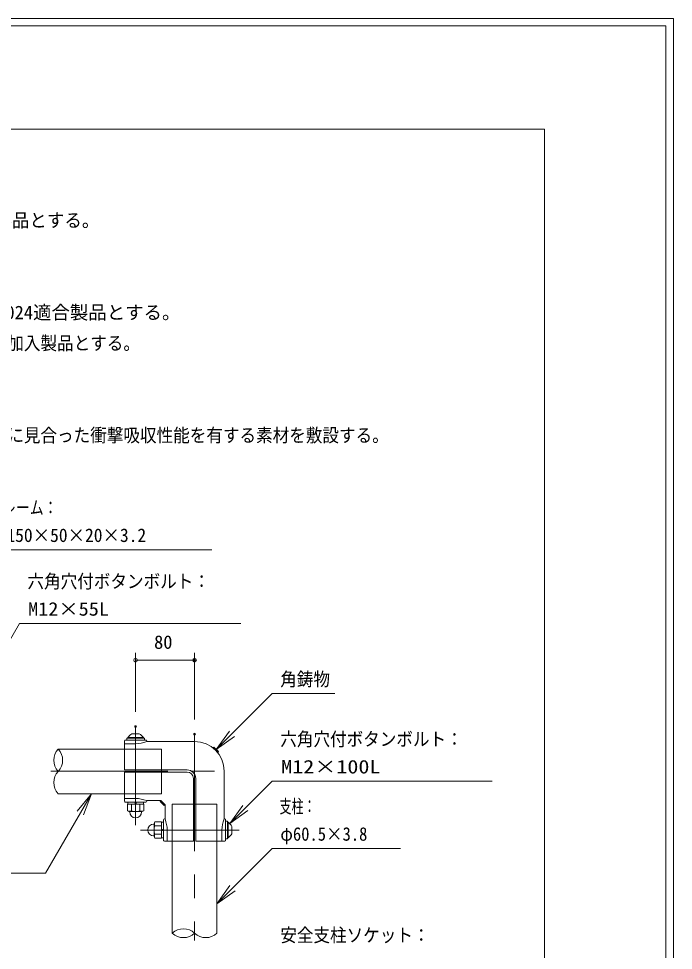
# Model space of a CAD drawing. Units: millimetres at full size, sheet at 1:10; details may follow other scales. Extents: x 5 to 8405, y -9 to 5949.
# Drawn here: x 6628 to 8405, y 3421 to 5949 of the extents above; entities that cross this region are included whole.
import ezdxf
from ezdxf.enums import TextEntityAlignment as Align

# ---------------------------------------------------------------- set-up
doc = ezdxf.new("R2010")
doc.units = ezdxf.units.MM
doc.header["$LTSCALE"] = 10
doc.header["$PDMODE"] = 32
doc.header["$PDSIZE"] = 5
doc.linetypes.add('USER1', pattern=[19.05, 12.7, -6.35])
doc.linetypes.add('USER2', pattern=[50.8, 31.75, -6.35, 6.35, -6.35])
for name, color, linetype, lineweight in [('DEFPOINTS_3', 7, 'Continuous', 0), ('LY_2', 7, 'Continuous', 0), ('LY_5', 7, 'Continuous', 0), ('LY_6', 7, 'Continuous', 0)]:
    doc.layers.add(name, color=color, linetype=linetype, lineweight=lineweight)
doc.styles.add('ＭＳ ゴシック', font='')
doc.styles.get('ＭＳ ゴシック').set_extended_font_data('MS Gothic')

# ---------------------------------------------------------------- blocks, each defined once
blk = doc.blocks.new('-003-_U3')
at = {"color": 7, "linetype": 'Continuous', "lineweight": 0}
for p, q in [((-1, 0.1667), (0, 0)), ((0, 0), (-1, 0)), ((-1, -0.1667), (0, 0))]:
    blk.add_line(p, q, dxfattribs=at)
blk = doc.blocks.new('-016-_DOTBLANK')
at = {"color": 7, "linetype": 'Continuous', "lineweight": 0}
blk.add_line((-0.5, 0), (-1, 0), dxfattribs=at)
blk.add_circle((0, 0), 0.5, dxfattribs=at)

msp = doc.modelspace()

# ---------------------------------------------------------------- linework, layer by layer
at = {"layer": 'DEFPOINTS_3'}
for p, q in [((8405, 5949.18), (5, 5949.18)), ((8405, 9.18), (8405, 5949.18))]:
    msp.add_line(p, q, dxfattribs=at)
at = {"layer": 'LY_2'}
for p, q in [((8055, 5649.18), (355, 5649.18)), ((8055, 309.18), (8055, 5649.18))]:
    msp.add_line(p, q, dxfattribs=at)
at = {"layer": 'LY_5'}
for p, q in [((8384.96, 5929.23), (25.04, 5929.23)), ((8384.96, -9.18), (8384.96, 5929.23)), ((6921.89, 3996.47), (6921.89, 3991.47)), ((6969.89, 3996.47), (6921.89, 3996.47)), ((6966.89, 3998.47), (6924.89, 3998.47)), ((6924.89, 3998.47), (6924.89, 3996.47)), ((6966.89, 3996.47), (6924.89, 3996.47)), ((6955.89, 4008.07), (6935.89, 4008.07)), ((6966.89, 3998.47), (6966.89, 3996.47)), ((6969.89, 3991.47), (6969.89, 3996.47)), ((6915.89, 3989.47), (6915.89, 3910.47)), ((6915.89, 3981.52), (6945.89, 3981.52)), ((6917.89, 3991.47), (6973.89, 3991.47)), ((6969.89, 3991.47), (6921.89, 3991.47)), ((6975.89, 3989.47), (6975.89, 3987.47)), ((7105.89, 3987.47), (6975.89, 3987.47)), ((7155.53, 3970.23), (7155.9, 3970.6)), ((7155.9, 3970.6), (7158.4, 3972.34)), ((7168.63, 3957.88), (7155.9, 3970.6)), ((7170.44, 3960.31), (7158.4, 3972.34)), ((6735.89, 3967), (6915.89, 3967)), ((7168.25, 3957.5), (7168.63, 3957.88)), ((7170.44, 3960.31), (7168.63, 3957.88)), ((7085.89, 3910.47), (6915.89, 3910.47)), ((7085.89, 3904.47), (6915.89, 3904.47)), ((6915.89, 3904.47), (6915.89, 3825.47)), ((7185.89, 3907.47), (7185.89, 3777.47)), ((7102.89, 3887.47), (7102.89, 3717.47)), ((7108.89, 3887.47), (7108.89, 3717.47)), ((6735.89, 3846), (6915.89, 3846)), ((6915.89, 3833.43), (6945.89, 3833.43)), ((6917.89, 3823.47), (6973.89, 3823.47)), ((6924.39, 3823.47), (6924.39, 3817.47)), ((6967.39, 3823.47), (6924.39, 3823.47)), ((6943.95, 3817.47), (6945.55, 3823.47)), ((6946.22, 3817.47), (6947.83, 3823.47)), ((6967.39, 3823.47), (6967.39, 3817.47)), ((6975.89, 3825.47), (6975.89, 3827.47)), ((7013.89, 3827.47), (6975.89, 3827.47)), ((7014.56, 3827.46), (7012.86, 3824.91)), ((7023.33, 3814.44), (7012.86, 3824.91)), ((7025.61, 3815.97), (7014.38, 3827.19)), ((6923.95, 3817.47), (6923.95, 3799.75)), ((6967.83, 3817.47), (6923.95, 3817.47)), ((6923.95, 3799.75), (6927.89, 3797.47)), ((6967.39, 3817.47), (6924.39, 3817.47)), ((6963.89, 3797.47), (6927.89, 3797.47)), ((6929.89, 3796.47), (6929.89, 3797.47)), ((6934.92, 3817.47), (6934.92, 3799.75)), ((6956.86, 3817.47), (6956.86, 3799.75)), ((6961.89, 3796.47), (6961.89, 3797.47)), ((6967.83, 3799.75), (6963.89, 3797.47)), ((6967.83, 3817.47), (6967.83, 3799.75)), ((7025.87, 3816.14), (7023.33, 3814.44)), ((7025.89, 3815.47), (7025.89, 3777.47)), ((6998.16, 3769.41), (6995.89, 3765.47)), ((7015.89, 3769.41), (6998.16, 3769.41)), ((7015.89, 3725.53), (7015.89, 3769.41)), ((7021.89, 3768.97), (7015.89, 3768.97)), ((7015.89, 3725.97), (7015.89, 3768.97)), ((7021.89, 3775.47), (7021.89, 3719.47)), ((7021.89, 3725.97), (7021.89, 3768.97)), ((7023.89, 3777.47), (7025.89, 3777.47)), ((7187.89, 3777.47), (7185.89, 3777.47)), ((7189.89, 3775.47), (7189.89, 3719.47)), ((7189.89, 3723.47), (7189.89, 3771.47)), ((7194.89, 3771.47), (7189.89, 3771.47)), ((7194.89, 3723.47), (7194.89, 3771.47)), ((7194.89, 3726.47), (7194.89, 3768.47)), ((7196.89, 3768.47), (7194.89, 3768.47)), ((7196.89, 3726.47), (7196.89, 3768.47)), ((6994.89, 3763.47), (6995.89, 3763.47)), ((6995.89, 3729.47), (6995.89, 3765.47)), ((7015.89, 3758.44), (6998.16, 3758.44)), ((7015.89, 3749.42), (7021.89, 3747.81)), ((7015.89, 3747.14), (7021.89, 3745.53)), ((7031.85, 3747.47), (7031.85, 3717.47)), ((7179.93, 3747.47), (7179.93, 3717.47)), ((7206.49, 3737.47), (7206.49, 3757.47)), ((6994.89, 3731.47), (6995.89, 3731.47)), ((6998.16, 3725.53), (6995.89, 3729.47)), ((7015.89, 3736.5), (6998.16, 3736.5)), ((7015.89, 3725.53), (6998.16, 3725.53)), ((7021.89, 3725.97), (7015.89, 3725.97)), ((7102.89, 3717.47), (7023.89, 3717.47)), ((7045.39, 3717.47), (7045.39, 3467.47)), ((7187.89, 3717.47), (7108.89, 3717.47)), ((7166.39, 3717.47), (7166.39, 3467.47)), ((7189.89, 3723.47), (7194.89, 3723.47)), ((7196.89, 3726.47), (7194.89, 3726.47))]:
    msp.add_line(p, q, dxfattribs=at)
at = {"layer": 'LY_5', "linetype": 'USER2'}
for p, q in [((6945.89, 3760.47), (6945.89, 4028.07)), ((7105.89, 4007.47), (7105.89, 3447.47)), ((6715.44, 3906.99), (7205.89, 3906.99)), ((6958.89, 3747.47), (7226.49, 3747.47))]:
    msp.add_line(p, q, dxfattribs=at)
at = {"layer": 'LY_5', "linetype": 'USER1'}
for p, q in [((6915.89, 3967), (7015.89, 3967)), ((7015.89, 3967), (7015.89, 3846)), ((6915.89, 3846), (7015.89, 3846)), ((7166.39, 3817.47), (7045.39, 3817.47)), ((7045.39, 3717.47), (7045.39, 3817.47)), ((7166.39, 3717.47), (7166.39, 3817.47))]:
    msp.add_line(p, q, dxfattribs=at)
at = {"layer": 'LY_5'}
for centre, radius, start, end in [((6945.89, 3985.51), 24.68, 113.90552, 148.31866), ((6945.89, 3985.51), 24.68, 31.68134, 66.09448), ((6917.89, 3989.47), 2, 90, 180), ((6941.71, 4081.07), 99.65, 272.40579, 290.0621), ((6973.89, 3989.47), 2, 0, 90), ((7105.89, 3907.47), 80, 0, 90), ((7085.89, 3887.47), 23, 0, 90), ((7085.89, 3887.47), 17, 0, 90), ((6917.89, 3825.47), 2, 180, 270), ((6941.71, 3733.87), 99.65, 69.9379, 87.59421), ((6973.89, 3825.47), 2, 270, 0), ((7013.89, 3815.47), 12, 86.81032, 90), ((6929.44, 3809.25), 10.97, 240.00001, 299.99999), ((6945.89, 3796.47), 16, 180, 0), ((6945.89, 3825.07), 27.59, 246.57346, 293.42654), ((6962.34, 3809.25), 10.97, 240.00001, 299.99999), ((7013.89, 3815.47), 12, 0, 3.18968), ((7007.66, 3763.93), 10.97, 150.00001, 209.99999), ((7023.89, 3775.47), 2, 90, 180), ((6903.88, 3737.65), 128.34, 4.39038, 18.07739), ((7307.9, 3737.65), 128.34, 161.92261, 175.60962), ((7187.89, 3775.47), 2, 0, 90), ((7183.93, 3747.47), 24.68, 23.90552, 58.31866), ((6994.89, 3747.47), 16, 90, 270), ((7023.48, 3747.47), 27.59, 156.57346, 203.42654), ((7007.66, 3731.02), 10.97, 150.00001, 209.99999), ((7023.89, 3719.47), 2, 180, 270), ((7187.89, 3719.47), 2, 270, 0), ((7183.93, 3747.47), 24.68, 301.68134, 336.09448)]:
    msp.add_arc(centre, radius, start, end, dxfattribs=at)
at = {"layer": 'LY_6'}
for p, q in [((6545.57, 4508.07), (7152.59, 4508.07)), ((6454.23, 4002.86), (6630.44, 4308.07)), ((6630.44, 4308.07), (6650.44, 4308.07)), ((6650.44, 4308.07), (7231.71, 4308.07)), ((6945.89, 4068.07), (6945.89, 4228.07)), ((7105.89, 4047.47), (7105.89, 4228.07)), ((6945.89, 4208.07), (7105.89, 4208.07)), ((7207.25, 4008.35), (7316.39, 4117.49)), ((7316.39, 4117.49), (7336.39, 4117.49)), ((7336.39, 4117.49), (7486.5, 4117.49)), ((7243.71, 3807.25), (7316.39, 3879.93)), ((7316.39, 3879.93), (7336.39, 3879.93)), ((7336.39, 3879.93), (7913.51, 3879.93)), ((6795.89, 3794.04), (6701.46, 3630.49)), ((7208.82, 3589.9), (7316.39, 3697.47)), ((7316.39, 3697.47), (7336.39, 3697.47)), ((7336.39, 3697.47), (7664.3, 3697.47)), ((6329.75, 3630.49), (6701.46, 3630.49)), ((6701.46, 3630.49), (6681.46, 3630.49))]:
    msp.add_line(p, q, dxfattribs=at)
for centre, start, end in [((6768.02, 3936.75), 136.72412, 223.27588), ((6703.76, 3936.75), 316.72412, 43.27588), ((6768.02, 3876.25), 136.72412, 223.27588), ((7075.64, 3435.35), 46.72412, 133.27588), ((7075.64, 3499.6), 226.72412, 313.27588), ((7136.14, 3499.6), 226.72412, 313.27588)]:
    msp.add_arc(centre, 44.13, start, end, dxfattribs=at)
for p in [(7105.89, 4208.07), (6945.89, 4028.07), (7105.89, 4007.47)]:
    msp.add_point(p, dxfattribs=at)

# ---------------------------------------------------------------- block references
for name, p, xscale, yscale, rotation in [('-016-_DOTBLANK', (6945.89, 4208.07), 10, 10, 180), ('-003-_U3', (7164.82, 3965.92), 60, 60, 225), ('-003-_U3', (6825.89, 3846), 60, 60, 60), ('-003-_U3', (7201.28, 3764.82), 60, 60, 225), ('-003-_U3', (7166.39, 3547.47), 60, 60, 225)]:
    msp.add_blockref(name, p, dxfattribs=dict(at, xscale=xscale, yscale=yscale, rotation=rotation))
at = {"layer": 'LY_6', "xscale": 10, "yscale": 10}
msp.add_blockref('-016-_DOTBLANK', (7105.89, 4208.07), dxfattribs=at)

# ---------------------------------------------------------------- texts
at = {"layer": 'LY_6', "style": 'ＭＳ ゴシック'}
for s, width, p in [('エンドキャップは、耐候性合成ゴム（EPT550）成形品とする。', 0.95, (5517.89, 5372.64)), ('本製品は、（一社）日本公園施設業協会賠償責任保険加入製品とする。', 0.9, (5517.6, 5039.31)), ('安全領域内には、障害物等がないものとし、落下高さに見合った衝撃吸収性能を有する素材を敷設する。', 0.9, (5517.6, 4789.31)), ('フレーム：', 0.75, (6546.27, 4593.07)), ('C-150×50×20×3.2', 0.95, (6547.98, 4518.07)), ('六角穴付ボタンボルト：', 0.9, (6652.44, 4393.07)), ('M12×55L', 1.1, (6654.12, 4318.07)), ('角鋳物', 0.9, (7338.39, 4127.49)), ('六角穴付ボタンボルト：', 0.9, (7338.39, 3964.93)), ('M12×100L', 1.2, (7340.89, 3889.93)), ('支柱：', 0.65, (7336.49, 3782.47)), ('φ60.5×3.8', 0.9, (7338.59, 3707.47)), ('安全支柱ソケット：', 0.9, (7338.39, 3432.97))]:
    msp.add_text(s, height=36.66, dxfattribs=dict(at, width=width)).set_placement(p, align=Align.BOTTOM_LEFT)
for s, p in [('本製品は、遊具の安全に関する規準JPFA-SP-S:2024適合製品とする。', (5518.25, 5122.64)), ('80', (6995.94, 4228.07))]:
    msp.add_text(s, height=36.66, dxfattribs=at).set_placement(p, align=Align.BOTTOM_LEFT)

doc.saveas('drawing.dxf')
